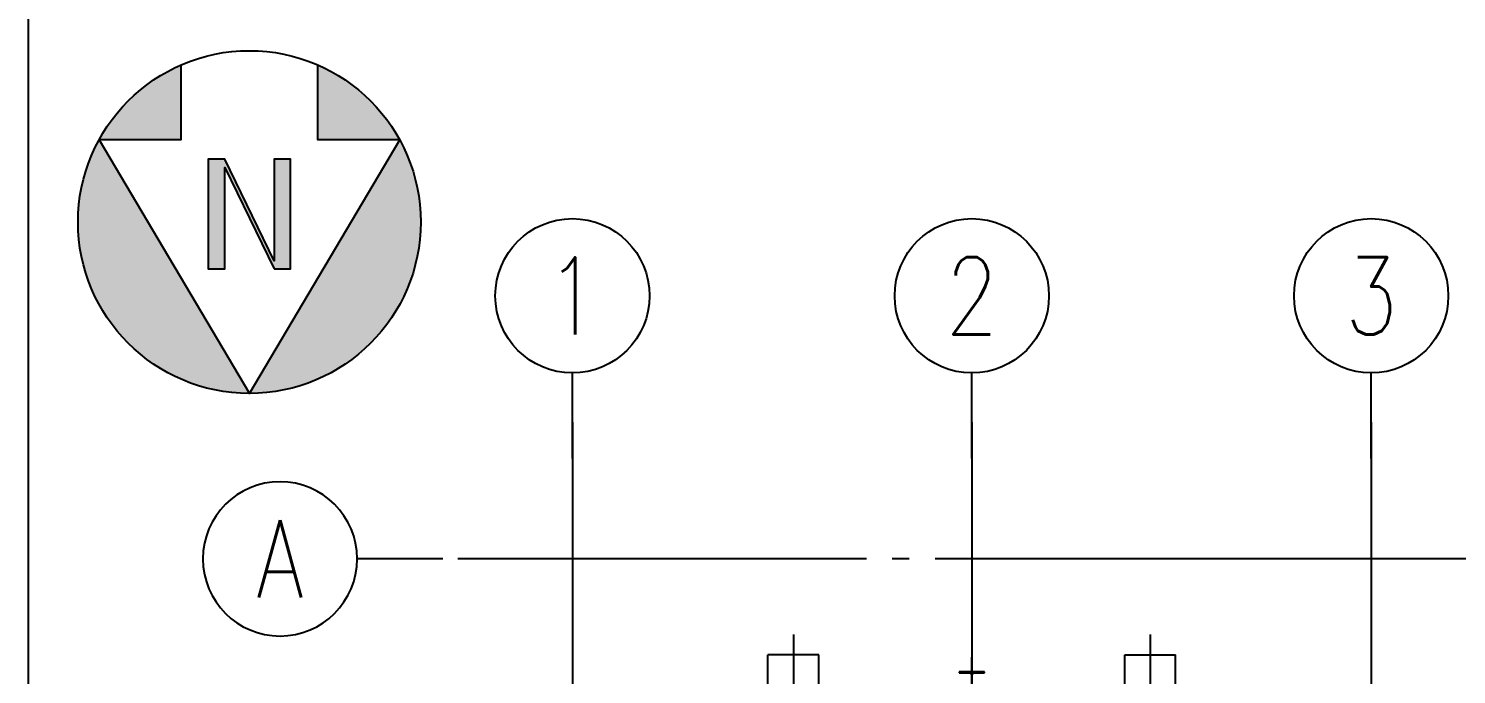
# Model space of a CAD drawing. Header units: millimetres. Extents: x 0 to 232280, y -26939 to 23794.
# Drawn here: x 46330 to 48829, y 8884 to 10014 of the extents above; entities that cross this region are included whole.
import ezdxf
from ezdxf.enums import TextEntityAlignment as Align

# ---------------------------------------------------------------- set-up
doc = ezdxf.new("R2010")
doc.units = ezdxf.units.MM
doc.header["$LTSCALE"] = 30
doc.linetypes.add('JNK-CENTER', pattern=[34, 30, -1.5, 1, -1.5])
for name, color, linetype in [('CEN-R', 1, 'JNK-CENTER'), ('CON-C', 4, 'Continuous'), ('CON-G', 3, 'Continuous'), ('CON-W', 7, 'Continuous'), ('CON-Y', 2, 'Continuous'), ('Dim-W', 7, 'Continuous')]:
    doc.layers.add(name, color=color, linetype=linetype)
doc.layers.add('CONT-G', color=3, linetype='Continuous', lineweight=25)
doc.styles.add('SIMPLEX', font='simplex.shx', dxfattribs={"width": 0.8})

# ---------------------------------------------------------------- blocks, each defined once
blk = doc.blocks.new('northmark')
at = {"layer": 'CON-Y'}
h = blk.add_hatch(color=256, dxfattribs=at)
edge = h.paths.add_edge_path()
edge.add_line((-8.771749226526545, -4.799488054603771), (5.755396159656812e-13, 9.998933447090224))
edge.add_arc((-2.060573933704291e-13, -3.268496584496461e-13), 9.998933447090518, 89.99999999999544, 208.6854020141189)
h = blk.add_hatch(color=256, dxfattribs=at)
edge = h.paths.add_edge_path()
edge.add_line((5.897504706808832e-13, 9.998933447090181), (8.771749226526552, -4.799488054603813))
edge.add_arc((1.918465386552271e-13, -3.268496584496461e-13), 9.998933447090579, 331.3145979858811, 449.9999999999979)
h = blk.add_hatch(color=256, dxfattribs=at)
edge = h.paths.add_edge_path()
edge.add_arc((-7.744915819785092e-13, 6.963318810448982e-13), 9.998933447090561, 208.6854020141255, 246.4218215218044)
edge.add_line((-3.999573378836011, -9.16417387802339), (-3.99957337883599, -4.799488054603799))
edge.add_line((-3.999573378835983, -4.799488054603771), (-8.771749226526541, -4.799488054603771))
edge = h.paths.add_edge_path()
edge.add_line((1.432108111365601, -3.670640774469192), (-1.439846416381137, 2.266883193007367))
edge.add_line((-1.439846416381137, 2.266883193007359), (-1.439846416381137, 2.728676631669181))
edge.add_line((-1.439846416381137, 2.72867663166916), (1.439846416381606, -3.181478292116331))
edge.add_line((1.439846416381577, -3.181478292116324), (1.439846416381577, -3.670640774469213))
blk.add_hatch(color=256, dxfattribs=at).paths.add_polyline_path([(1.432108111365601, -3.670640774469192), (2.399744027302312, -3.670640774469192), (2.39974402730217, 2.72867663166916), (1.439846416381293, 2.72867663166916), (1.439846416381577, -3.181478292116324), (-1.439846416381137, 2.72867663166916), (-2.399744027301928, 2.72867663166916), (-2.399744027301928, -3.670640774469192), (-1.439846416381137, -3.670640774469192), (-1.439846416381137, 2.266883193007359)])
h = blk.add_hatch(color=256, dxfattribs=at)
edge = h.paths.add_edge_path()
edge.add_line((8.771749226526161, -4.799488054603088), (3.999573378836821, -4.799488054603785))
edge.add_line((3.999573378836821, -4.799488054603771), (3.999573378836821, -9.164173878023362))
edge.add_arc((-3.481659405224491e-13, -3.836930773104541e-13), 9.99893344709034, 293.5781784782084, 331.3145979858855)
edge = h.paths.add_edge_path()
edge.add_line((1.432108111365601, -3.670640774469192), (2.399744027302326, -3.670640774469192))
edge.add_line((2.399744027302312, -3.670640774469192), (2.39974402730217, 2.728676631669188))
edge.add_line((2.39974402730217, 2.72867663166916), (1.439846416381279, 2.72867663166916))
edge.add_line((1.439846416381293, 2.72867663166916), (1.439846416381606, -3.67064077446922))
blk.add_lwpolyline([(3.999573378836821, -9.16417387802339), (3.999573378836821, -4.799488054603771), (8.771749226526559, -4.799488054603771), (5.897504706808832e-13, 9.998933447090181), (-8.771749226526545, -4.799488054603771), (-3.999573378835983, -4.799488054603771), (-3.999573378836011, -9.16417387802339)], dxfattribs=at)
blk.add_lwpolyline([(-1.439846416381137, 2.72867663166916), (-2.399744027301928, 2.72867663166916), (-2.399744027301928, -3.670640774469192), (-1.439846416381137, -3.670640774469192), (-1.439846416381137, 2.266883193007359), (1.432108111365601, -3.670640774469192), (2.399744027302312, -3.670640774469192), (2.39974402730217, 2.72867663166916), (1.439846416381293, 2.72867663166916), (1.439846416381577, -3.181478292116324)], close=True, dxfattribs=at)
blk.add_circle((-7.105427357601002e-15, -1.4210854715202e-14), 9.998933447090321, dxfattribs=at)
blk = doc.blocks.new('col-line')
at = {"layer": 'CON-Y'}
blk.add_line((0, 3), (0, 8), dxfattribs=at)
blk.add_circle((0, 12.5), 4.5, dxfattribs=at)
at = {"layer": 'CON-C', "style": 'SIMPLEX', "width": 0.8}
blk.add_attdef('1', text='', height=4.5, dxfattribs=at).set_placement((0, 12.5), align=Align.MIDDLE_CENTER)

msp = doc.modelspace()

# ---------------------------------------------------------------- linework, layer by layer
at = {"layer": 'CEN-R'}
for p, q in [((47281.61522819374, 9325.019733161585), (47281.61522819372, 8866.541107985864)), ((47980.83647819373, 9325.019733161585), (47980.83647819371, 8866.541107985864)), ((48680.05772819371, 9325.019733161585), (48680.05772819374, 8866.541107985864)), ((48816.44738872889, 9085.916107986139), (47081.17515367747, 9085.916107986139)), ((47668.59272819645, 8953.39749983407), (47668.59272819645, 8362.271107985125)), ((47980.8364781936, 8953.39749983407), (47980.8364781936, 8362.271107985413)), ((48293.08022819496, 8953.39749983407), (48293.08022819496, 8362.2711079857))]:
    msp.add_line(p, q, dxfattribs=at)
at = {"layer": 'CEN-R', "ltscale": 0.5}
for p, q in [((48911.77931765584, 9085.916107986139), (48816.44738872889, 9085.916107986139)), ((47980.8364781936, 8818.948268522669), (47980.8364781936, 8914.133947448518))]:
    msp.add_line(p, q, dxfattribs=at)
at = {"layer": 'CON-C'}
msp.add_line((46329.51414659598, 6646.535683699444), (46329.51414656133, 10478.40860943697), dxfattribs=at)
at = {"layer": 'CON-G'}
for p, q in [((47624.03035134909, 8853.086107985826), (47624.03035134909, 8917.72860798573)), ((47713.15509872814, 8853.086107985819), (47713.15509872812, 8917.72860798573)), ((48248.51785765907, 8853.086107985819), (48248.51785765906, 8917.72860798573)), ((48337.64260503807, 8853.086107985826), (48337.64260503807, 8917.72860798573))]:
    msp.add_line(p, q, dxfattribs=at)
at = {"layer": 'CON-G', "ltscale": 0.5}
for p, q in [((48002.773978197, 8888.478607986268), (47958.8989781944, 8888.478607986268)), ((47958.8989781944, 8888.478607986268), (47958.8989781944, 8886.284857986408)), ((47958.8989781944, 8886.284857986408), (47977.4727281955, 8886.284857986408)), ((47984.20022819591, 8886.284857986408), (48002.773978197, 8886.284857986408)), ((48002.773978197, 8886.284857986408), (48002.773978197, 8888.478607986268))]:
    msp.add_line(p, q, dxfattribs=at)
for centre, start, end in [((47977.47272819604, 8883.652357985316), 1.334021322268115e-08, 90.00000001250645), ((47984.20022819536, 8883.652357985316), 89.99999998707668, 179.9999999866598)]:
    msp.add_arc(centre, 2.632500001089648, start, end, dxfattribs=at)
at = {"layer": 'CONT-G'}
for p, q in [((47713.15509872812, 8917.72860798573), (47624.03035134909, 8917.72860798573)), ((48248.51785765906, 8917.72860798573), (48337.64260503807, 8917.72860798573))]:
    msp.add_line(p, q, dxfattribs=at)

# ---------------------------------------------------------------- block references
at = {"layer": 'CON-W', "xscale": 30, "yscale": 30, "zscale": 30}
for p, values in [((47281.61522819374, 9171.343556297452), {'1': '1'}), ((47980.83647819373, 9171.343556297452), {'1': '2'}), ((48680.05772819371, 9171.343556297452), {'1': '3'})]:
    msp.add_blockref('col-line', p, dxfattribs=at).add_auto_attribs(values)
at = {"layer": 'CON-W'}
ref = msp.add_blockref('col-line', (47144.779330844, 9085.916107986139), dxfattribs=dict(at, xscale=-30, yscale=30, zscale=30, rotation=90))
ref.add_attrib('1', 'A', dxfattribs={"layer": 'CON-C', "height": 135, "style": 'SIMPLEX', "width": 0.8}).set_placement((46769.779330844, 9085.916107986139), align=Align.MIDDLE_CENTER)
at = {"layer": 'Dim-W', "xscale": 30.00000000000001, "yscale": 30.00000000000001, "zscale": 30.00000000000001, "rotation": 179.9999999999999}
for p in [(46716.07425467113, 9675.36001765337), (46716.07425467113, 9675.360017653304)]:
    msp.add_blockref('northmark', p, dxfattribs=at)

doc.saveas('drawing.dxf')
